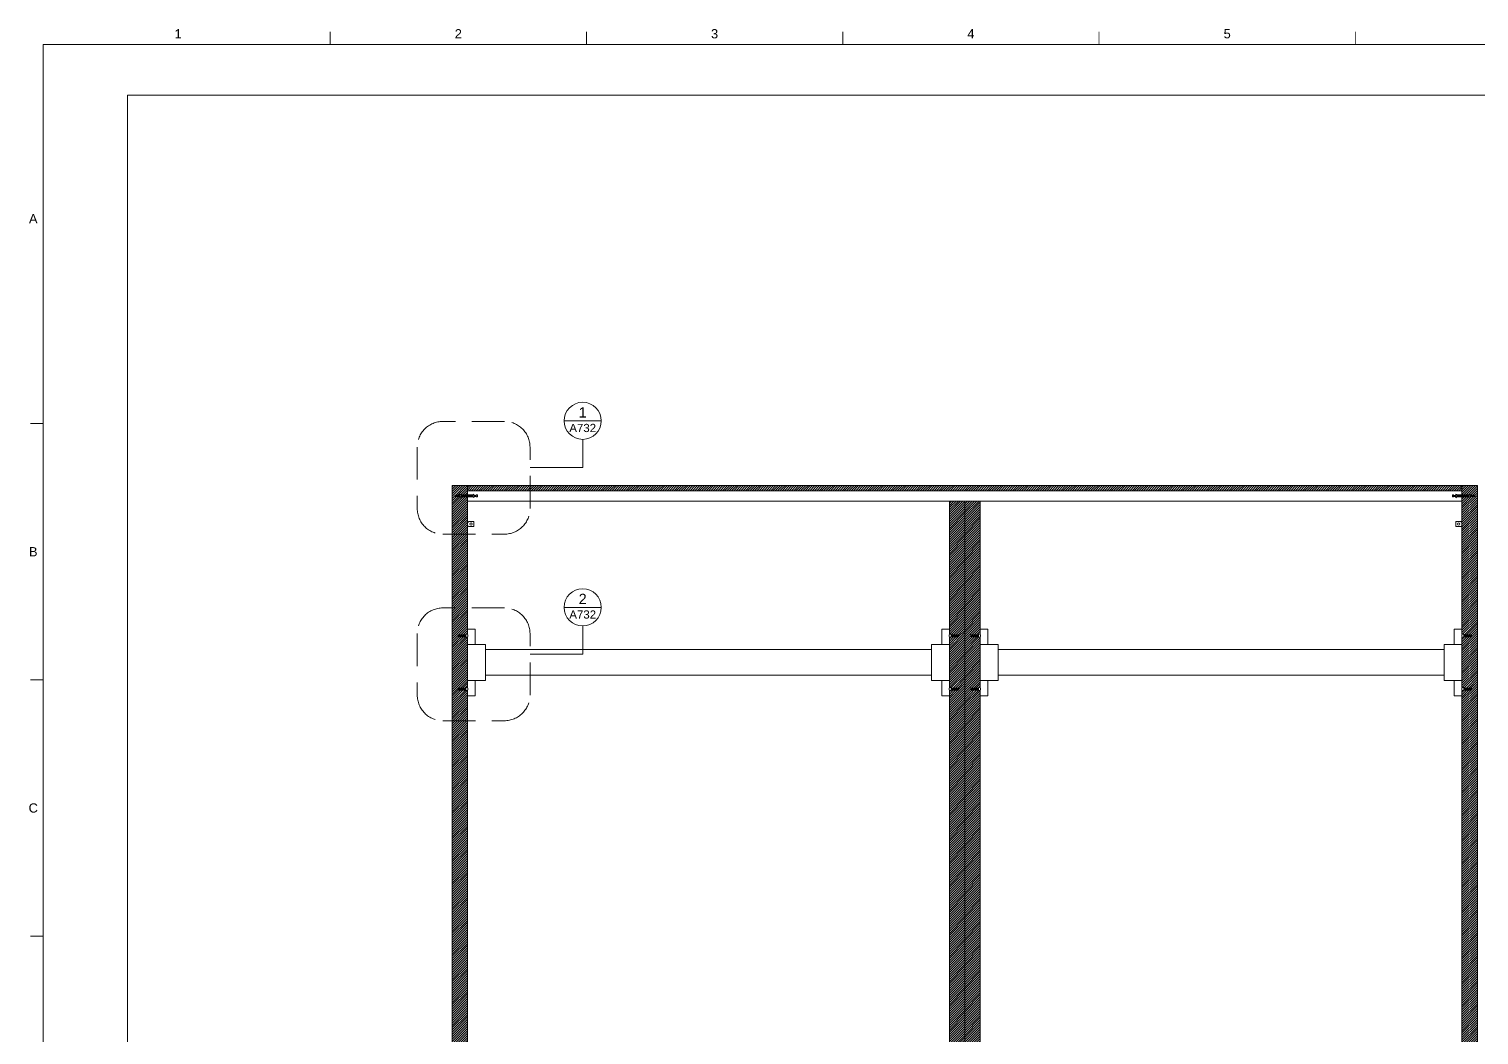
# Paper-space layout 'A731' of a CAD drawing. Header units: centimetres, sheet in millimetres. Extents: x 18 to 584, y 3 to 408.
# Drawn here: x 17.8 to 300.7, y 211.7 to 408 of the extents above; entities that cross this region are included whole.
import ezdxf
from ezdxf.enums import TextEntityAlignment as Align

# ---------------------------------------------------------------- set-up
doc = ezdxf.new("R2010")
doc.units = ezdxf.units.CM
doc.linetypes.add('DASHED', pattern=[19.05, 12.7, -6.35])
for name, color, linetype, lineweight in [('A-ANNO-SYMB', 3, 'Continuous', 18), ('A-ELEV-MBE', 8, 'Continuous', 9), ('A-SECT-MCUT1', 7, 'Continuous', 13), ('G-ANNO-TEXT', 3, 'Continuous', 18), ('G-ANNO-TTLB', 3, 'Continuous', 18)]:
    doc.layers.add(name, color=color, linetype=linetype, lineweight=lineweight)
doc.layers.add('G-ANNO-NPLT', color=2, linetype='Continuous', lineweight=18, plot=False)
doc.styles.add('ARIAL', font='arial.ttf')
pattern_1 = [(45, (-136.22605, 626.239), (-0.2245064, 0.2245064), [])]

# ---------------------------------------------------------------- blocks, each defined once
blk = doc.blocks.new('DETAGLI')
at = {"layer": 'A-ANNO-SYMB', "linetype": 'Continuous'}
blk.add_line((486.66, 356.17), (504.76, 356.17), dxfattribs=at)
blk.add_circle((495.71, 356.17), 9.05, dxfattribs=at)
for tag, p in [('TAVOLA', (495.71, 362.76)), ('SEZIONE', (495.71, 354.67))]:
    blk.add_attdef(tag, text='', height=5, dxfattribs=at).set_placement(p, align=Align.TOP_CENTER)

psp = doc.layouts.new('A731')

# ---------------------------------------------------------------- hatches: boundary and pattern name
at = {"layer": 'A-ELEV-MBE'}
h = psp.add_hatch(dxfattribs=at)
h.set_pattern_fill('ANSI31', color=256, scale=0.1)
h.set_pattern_definition(pattern_1)
h.paths.add_polyline_path([(103.36, 316.75), (102.18, 316.75), (102.18, 316.82), (104.28, 316.82), (104.28, 317.02), (103.36, 317.02), (103.36, 318.89), (100.38, 318.89), (100.38, 117.69), (103.36, 117.69), (103.36, 117.89), (101.16, 117.89), (101.01, 118.14), (101.01, 118.44), (101.16, 118.69), (103.36, 118.69), (103.36, 119.69), (101.16, 119.69), (101.01, 119.94), (101.01, 120.24), (101.16, 120.49), (103.36, 120.49), (103.36, 120.69), (197.36, 120.69), (197.36, 121.26), (196.61, 121.26, 0.226582), (196.41, 121.11), (196.41, 121.36), (195.96, 121.36), (195.96, 121.26), (195.71, 121.26), (195.71, 121.66), (195.96, 121.66), (195.96, 121.56), (196.41, 121.56), (196.41, 121.81, 0.332733), (196.73, 121.66), (197.36, 121.66), (197.36, 122.19), (103.36, 122.19), (103.36, 278.89), (103.01, 278.89), (103.01, 279.04), (103.01, 279.49), (103.36, 279.49), (103.36, 280.89), (103.36, 287.89), (103.36, 289.29), (103.01, 289.29), (103.01, 289.44), (103.01, 289.89), (103.36, 289.89), (103.36, 290.89)])
h.paths.add_polyline_path([(101.88, 316.54), (101.88, 316.79), (100.98, 316.79, -1), (100.98, 316.99), (101.88, 316.99), (101.88, 317.24, 0.23118), (102.08, 317.08, 0.239494), (102.18, 316.95, 0.674715), (102.19, 316.75, 0.190177), (102.08, 316.69, 0.226582)], flags=16)
h.paths.add_polyline_path([(101.46, 121.81, 0.23118), (101.66, 121.65), (103.96, 121.66, 0.226943), (104.16, 121.81), (104.16, 121.56), (104.61, 121.56), (104.61, 121.66), (104.86, 121.66), (104.86, 121.26), (104.61, 121.26), (104.61, 121.36), (104.16, 121.36), (104.16, 121.11, 0.226582), (103.96, 121.26), (101.66, 121.26, 0.226582), (101.46, 121.11), (101.46, 121.36), (100.56, 121.36, -1), (100.56, 121.56), (101.46, 121.56)], flags=16)
h.paths.add_polyline_path([(103.86, 121.53, -1), (103.86, 121.39), (101.76, 121.39, -1), (101.76, 121.53)], flags=0)
h = psp.add_hatch(dxfattribs=at)
h.set_pattern_fill('ANSI31', color=256, scale=0.1)
h.set_pattern_definition(pattern_1)
h.paths.add_polyline_path([(297.36, 318.89), (103.36, 318.89), (103.36, 317.89), (297.36, 317.89)])
h = psp.add_hatch(dxfattribs=at)
h.set_pattern_fill('ANSI31', color=256, scale=0.1)
h.set_pattern_definition(pattern_1)
h.paths.add_polyline_path([(300.38, 318.89), (297.36, 318.89), (297.36, 317.08), (298.68, 317.08, 0.23118), (298.88, 317.24), (298.88, 316.99), (298.99, 316.99), (299.01, 317.08), (299.31, 317.08), (299.29, 316.99), (299.44, 316.99), (299.46, 317.08), (299.76, 317.08), (299.74, 316.99), (299.78, 316.99, -1), (299.78, 316.79), (299.69, 316.79), (299.67, 316.7), (299.37, 316.7), (299.39, 316.79), (299.24, 316.79), (299.22, 316.7), (298.88, 316.7), (298.88, 316.54, 0.333333), (298.56, 316.69), (297.36, 316.69), (297.36, 289.89), (297.71, 289.89), (297.71, 289.74), (297.95, 289.74), (297.98, 289.86), (298.28, 289.86), (298.25, 289.74), (298.4, 289.74), (298.43, 289.86), (298.73, 289.86), (298.7, 289.74), (298.85, 289.74), (298.88, 289.86), (299.18, 289.86), (299.15, 289.74), (299.21, 289.74), (299.21, 289.44), (299.08, 289.44), (299.04, 289.29), (298.74, 289.29), (298.78, 289.44), (298.63, 289.44), (298.59, 289.29), (298.29, 289.29), (298.33, 289.44), (298.18, 289.44), (298.14, 289.29), (297.84, 289.29), (297.88, 289.44), (297.71, 289.44), (297.71, 289.29), (297.36, 289.29), (297.36, 287.89), (297.36, 280.89), (297.36, 279.49), (297.71, 279.49), (298.13, 279.44), (298.13, 279.46), (298.43, 279.46), (298.4, 279.34), (298.55, 279.34), (298.58, 279.46), (298.88, 279.46), (298.85, 279.34), (299, 279.34), (299.03, 279.46), (299.18, 279.46), (299.21, 279.34), (299.21, 279.04), (299.08, 279.04), (299.04, 278.89), (298.74, 278.89), (298.78, 279.04), (298.63, 279.04), (298.59, 278.89), (298.29, 278.89), (298.33, 279.04), (298.18, 279.04), (298.14, 278.89), (297.84, 278.89), (297.88, 279.04), (297.71, 279.04), (297.71, 278.89), (297.36, 278.89), (297.36, 277.89), (297.36, 206.64), (297.36, 202.64), (297.36, 201.06), (298.72, 201.06), (298.72, 200.96), (298.12, 200.96, 1), (298.12, 200.76), (298.72, 200.76), (298.72, 200.66), (297.36, 200.66), (297.36, 199.44), (297.36, 181.64), (297.36, 176.69), (297.36, 175.06), (298.72, 175.06), (298.72, 174.96), (298.12, 174.96, 1), (298.12, 174.76), (298.72, 174.76), (298.72, 174.66), (297.36, 174.66), (297.36, 173.44), (297.36, 155.64), (297.36, 150.64), (297.36, 149.11), (298.72, 149.11), (298.72, 149.01), (298.12, 149.01, 1), (298.12, 148.81), (298.72, 148.81), (298.72, 148.71), (297.36, 148.71), (297.36, 147.49), (297.36, 121.66), (298.91, 121.65, 0.23118), (299.11, 121.81), (299.11, 121.56), (299.23, 121.56), (299.25, 121.65), (299.55, 121.65), (299.53, 121.56), (299.68, 121.56), (299.7, 121.65), (300, 121.65), (299.98, 121.56), (300.01, 121.56, -1), (300.01, 121.36), (299.93, 121.36), (299.91, 121.27), (299.61, 121.27), (299.63, 121.36), (299.48, 121.36), (299.46, 121.27), (299.11, 121.27), (299.11, 121.11, 0.333333), (298.8, 121.26), (297.36, 121.26), (297.36, 121.04), (297.36, 120.49), (299.56, 120.49), (299.71, 120.24), (299.71, 119.94), (299.56, 119.69), (297.36, 119.69), (297.36, 118.69), (299.56, 118.69), (299.71, 118.44), (299.71, 118.14), (299.56, 117.89), (297.36, 117.89), (297.36, 117.69), (300.38, 117.69)])
h = psp.add_hatch(dxfattribs=at)
h.set_pattern_fill('ANSI31', color=256, scale=0.1)
h.set_pattern_definition(pattern_1)
h.paths.add_polyline_path([(200.36, 315.89), (197.36, 315.89), (197.36, 289.89), (197.71, 289.89), (197.71, 289.74), (197.95, 289.74), (197.98, 289.86), (198.28, 289.86), (198.25, 289.74), (198.4, 289.74), (198.43, 289.86), (198.73, 289.86), (198.7, 289.74), (198.85, 289.74), (198.88, 289.86), (199.18, 289.86), (199.15, 289.74), (199.21, 289.74), (199.21, 289.44), (199.08, 289.44), (199.04, 289.29), (198.74, 289.29), (198.78, 289.44), (198.63, 289.44), (198.59, 289.29), (198.29, 289.29), (198.33, 289.44), (198.18, 289.44), (198.14, 289.29), (197.84, 289.29), (197.88, 289.44), (197.71, 289.44), (197.71, 289.29), (197.36, 289.29), (197.36, 279.49), (197.71, 279.49), (197.71, 279.34), (197.95, 279.34), (197.98, 279.46), (198.28, 279.46), (198.25, 279.34), (198.4, 279.34), (198.43, 279.46), (198.73, 279.46), (198.7, 279.34), (198.85, 279.34), (198.88, 279.46), (199.18, 279.46), (199.15, 279.34), (199.21, 279.34), (199.21, 279.04), (199.08, 279.04), (199.04, 278.89), (198.74, 278.89), (198.78, 279.04), (198.63, 279.04), (198.59, 278.89), (198.29, 278.89), (198.33, 279.04), (198.18, 279.04), (198.14, 278.89), (197.84, 278.89), (197.88, 279.04), (197.71, 279.04), (197.71, 278.89), (197.36, 278.89), (197.36, 277.89), (197.36, 121.66), (198.91, 121.65, 0.23118), (199.11, 121.81), (199.11, 121.56), (199.23, 121.56), (199.25, 121.65), (199.55, 121.65), (199.53, 121.56), (199.68, 121.56), (199.7, 121.65), (200, 121.65), (199.98, 121.56), (200.01, 121.56, -1), (200.01, 121.36), (199.93, 121.36), (199.91, 121.27), (199.61, 121.27), (199.63, 121.36), (199.48, 121.36), (199.46, 121.27), (199.16, 121.27), (199.18, 121.36), (199.11, 121.36), (199.11, 121.11, 0.333333), (198.8, 121.26), (197.36, 121.26), (197.36, 120.49), (199.56, 120.49), (199.71, 120.24), (199.71, 119.94), (199.56, 119.69), (197.36, 119.69), (197.36, 118.69), (199.56, 118.69), (199.71, 118.44), (199.71, 118.14), (199.56, 117.89), (197.36, 117.89), (197.36, 117.69), (200.36, 117.69)])
h = psp.add_hatch(dxfattribs=at)
h.set_pattern_fill('ANSI31', color=256, scale=0.1)
h.set_pattern_definition(pattern_1)
h.paths.add_polyline_path([(203.36, 199.44), (203.36, 200.66), (202.01, 200.66), (202.01, 200.76), (202.61, 200.76, 1), (202.61, 200.96), (202.01, 200.96), (202.01, 201.06), (203.36, 201.06), (203.36, 202.64), (203.36, 278.89), (203.01, 278.89), (203.01, 279.34), (203.01, 279.49), (203.36, 279.49), (203.36, 280.89), (203.36, 287.89), (203.36, 289.29), (203.01, 289.29), (203.01, 289.44), (203.01, 289.89), (203.36, 289.89), (203.36, 290.89), (203.36, 315.89), (200.36, 315.89), (200.36, 117.69), (203.36, 117.69), (203.36, 117.89), (201.16, 117.89), (201.01, 118.14), (201.01, 118.44), (201.16, 118.69), (203.36, 118.69), (203.36, 119.69), (201.16, 119.69), (201.01, 119.94), (201.01, 120.24), (201.16, 120.49), (203.36, 120.49), (203.36, 121.26), (201.66, 121.26, 0.226582), (201.46, 121.11), (201.46, 121.81, 0.34814), (201.79, 121.65), (203.36, 121.66), (203.36, 147.49), (203.36, 148.71), (202.01, 148.71), (202.01, 148.81), (202.61, 148.81, 1), (202.61, 149.01), (202.01, 149.01), (202.01, 149.11), (203.36, 149.11), (203.36, 150.69), (203.36, 173.49), (203.36, 174.71), (202.01, 174.71), (202.01, 174.81), (202.61, 174.81, 1), (202.61, 175.01), (202.01, 175.01), (202.01, 175.11), (203.36, 175.11), (203.36, 176.69)])

# ---------------------------------------------------------------- linework, layer by layer
at = {"layer": 'A-ANNO-SYMB'}
for p, q in [((125.82, 327.92), (125.82, 322.42)), ((125.82, 322.42), (115.54, 322.42)), ((125.82, 291.52), (125.82, 286.02)), ((125.82, 286.02), (115.54, 286.02))]:
    psp.add_line(p, q, dxfattribs=at)
at = {"layer": 'A-ANNO-SYMB', "linetype": 'DASHED', "ltscale": 0.5}
for points in [[(98.54, 309.42), (110.54, 309.42, 0.414214), (115.54, 314.42), (115.54, 326.42, 0.414214), (110.54, 331.42), (98.54, 331.42, 0.414214), (93.54, 326.42), (93.54, 314.42, 0.414214)], [(98.54, 273.02), (110.54, 273.02, 0.414214), (115.54, 278.02), (115.54, 290.02, 0.414214), (110.54, 295.02), (98.54, 295.02, 0.414214), (93.54, 290.02), (93.54, 278.02, 0.414214)]]:
    psp.add_lwpolyline(points, format="xyb", close=True, dxfattribs=at)
at = {"layer": 'A-ELEV-MBE'}
for p, q in [((100.38, 117.69), (100.38, 318.89)), ((100.38, 318.89), (297.36, 318.89)), ((103.36, 318.89), (103.36, 317.08)), ((103.36, 317.89), (297.36, 317.89)), ((297.36, 318.89), (297.36, 317.08)), ((300.38, 318.89), (297.38, 318.89)), ((300.38, 318.89), (300.38, 117.69)), ((103.36, 316.69), (103.36, 289.89)), ((103.36, 315.89), (297.36, 315.89)), ((197.36, 315.89), (197.36, 289.89)), ((200.36, 315.89), (200.36, 117.69)), ((203.36, 290.89), (203.36, 315.89)), ((297.36, 316.69), (297.36, 289.89)), ((103.36, 289.69), (103.36, 289.68)), ((103.36, 289.29), (103.36, 279.49)), ((197.36, 289.29), (197.36, 279.49)), ((297.36, 289.29), (297.36, 279.49)), ((106.86, 286.89), (193.86, 286.89)), ((206.86, 286.89), (293.86, 286.89)), ((106.86, 281.89), (193.86, 281.89)), ((206.86, 281.89), (293.86, 281.89)), ((103.36, 278.89), (103.36, 121.66)), ((197.36, 278.89), (197.36, 121.66)), ((203.36, 202.64), (203.36, 278.89)), ((297.36, 278.89), (297.36, 206.64)), ((103.36, 216.79), (103.36, 216.79))]:
    psp.add_line(p, q, dxfattribs=at)
at = {"layer": 'A-SECT-MCUT1'}
for p, q in [((100.98, 316.99), (101.88, 316.99)), ((101.08, 316.7), (100.99, 317.08)), ((101.23, 316.7), (101.14, 317.08)), ((101.38, 316.7), (101.29, 317.08)), ((101.53, 316.7), (101.44, 317.08)), ((101.68, 316.7), (101.59, 317.08)), ((101.83, 316.7), (101.74, 317.08)), ((101.88, 317.24), (101.88, 316.54)), ((104.38, 317.08), (102.08, 317.08)), ((104.28, 317.02), (102.18, 317.02)), ((104.28, 316.95), (102.18, 316.95)), ((104.58, 317.24), (104.58, 316.54)), ((105.03, 316.99), (104.58, 316.99)), ((105.28, 317.09), (105.03, 317.09)), ((105.03, 317.09), (105.03, 316.69)), ((105.28, 316.69), (105.28, 317.09)), ((295.48, 317.09), (295.73, 317.09)), ((295.48, 316.69), (295.48, 317.09)), ((295.73, 317.09), (295.73, 316.69)), ((295.73, 316.99), (296.18, 316.99)), ((296.18, 317.24), (296.18, 316.54)), ((296.38, 317.08), (298.68, 317.08)), ((296.48, 317.02), (298.58, 317.02)), ((296.48, 316.95), (298.58, 316.95)), ((298.88, 317.24), (298.88, 316.54)), ((299.78, 316.99), (298.88, 316.99)), ((298.92, 316.7), (299.01, 317.08)), ((299.07, 316.7), (299.16, 317.08)), ((299.22, 316.7), (299.31, 317.08)), ((299.37, 316.7), (299.46, 317.08)), ((299.52, 316.7), (299.61, 317.08)), ((299.67, 316.7), (299.76, 317.08)), ((100.98, 316.79), (101.88, 316.79)), ((104.38, 316.69), (102.08, 316.69)), ((102.18, 316.82), (104.28, 316.82)), ((104.28, 316.75), (102.18, 316.75)), ((104.58, 316.79), (105.03, 316.79)), ((105.03, 316.69), (105.28, 316.69)), ((295.73, 316.69), (295.48, 316.69)), ((296.18, 316.79), (295.73, 316.79)), ((296.38, 316.69), (298.68, 316.69)), ((298.58, 316.82), (296.48, 316.82)), ((296.48, 316.75), (298.58, 316.75)), ((299.78, 316.79), (298.88, 316.79)), ((103.36, 311.77), (103.36, 311.01)), ((103.36, 311.77), (103.55, 311.77)), ((103.55, 311.77), (103.55, 311.89)), ((103.55, 311.89), (104.55, 311.89)), ((104.55, 311.89), (104.55, 310.89)), ((296.17, 311.89), (296.17, 310.89)), ((297.17, 311.89), (296.17, 311.89)), ((297.17, 311.77), (297.17, 311.89)), ((297.36, 311.77), (297.17, 311.77)), ((297.36, 311.77), (297.36, 311.01)), ((103.36, 311.01), (103.55, 311.01)), ((103.55, 311.01), (103.55, 310.89)), ((103.55, 310.89), (104.55, 310.89)), ((297.17, 310.89), (296.17, 310.89)), ((297.36, 311.01), (297.17, 311.01)), ((297.17, 311.01), (297.17, 310.89)), ((101.51, 289.44), (101.51, 289.74)), ((103.01, 289.74), (101.51, 289.74)), ((103.01, 289.44), (101.51, 289.44)), ((101.68, 289.29), (101.55, 289.86)), ((101.83, 289.29), (101.7, 289.86)), ((101.98, 289.29), (101.85, 289.86)), ((102.13, 289.29), (102, 289.86)), ((102.28, 289.29), (102.15, 289.86)), ((102.43, 289.29), (102.3, 289.86)), ((102.58, 289.29), (102.45, 289.86)), ((102.73, 289.29), (102.6, 289.86)), ((102.88, 289.29), (102.75, 289.86)), ((103.01, 289.29), (103.01, 289.89)), ((103.01, 289.89), (103.36, 289.89)), ((103.01, 289.89), (103.01, 289.74)), ((103.01, 289.29), (103.01, 289.44)), ((103.36, 289.29), (103.01, 289.29)), ((103.36, 289.89), (103.36, 290.89)), ((103.36, 290.89), (104.86, 290.89)), ((103.36, 287.89), (103.36, 289.29)), ((104.86, 290.89), (104.86, 287.89)), ((195.86, 290.89), (195.86, 287.89)), ((197.36, 290.89), (195.86, 290.89)), ((197.36, 290.89), (197.36, 289.89)), ((197.36, 290.89), (197.36, 289.89)), ((197.71, 289.89), (197.36, 289.89)), ((197.36, 289.29), (197.36, 279.49)), ((197.36, 289.29), (197.71, 289.29)), ((197.71, 289.29), (197.71, 289.89)), ((197.71, 289.89), (197.71, 289.74)), ((197.71, 289.74), (199.21, 289.74)), ((197.71, 289.29), (197.71, 289.44)), ((197.71, 289.44), (199.21, 289.44)), ((197.84, 289.29), (197.98, 289.86)), ((197.99, 289.29), (198.13, 289.86)), ((198.14, 289.29), (198.28, 289.86)), ((198.29, 289.29), (198.43, 289.86)), ((198.44, 289.29), (198.58, 289.86)), ((198.59, 289.29), (198.73, 289.86)), ((198.74, 289.29), (198.88, 289.86)), ((198.89, 289.29), (199.03, 289.86)), ((199.04, 289.29), (199.18, 289.86)), ((199.21, 289.44), (199.21, 289.74)), ((201.51, 289.44), (201.51, 289.74)), ((203.01, 289.74), (201.51, 289.74)), ((203.01, 289.44), (201.51, 289.44)), ((201.68, 289.29), (201.55, 289.86)), ((201.83, 289.29), (201.7, 289.86)), ((201.98, 289.29), (201.85, 289.86)), ((202.13, 289.29), (202, 289.86)), ((202.28, 289.29), (202.15, 289.86)), ((202.43, 289.29), (202.3, 289.86)), ((202.58, 289.29), (202.45, 289.86)), ((202.73, 289.29), (202.6, 289.86)), ((202.88, 289.29), (202.75, 289.86)), ((203.01, 289.29), (203.01, 289.89)), ((203.01, 289.89), (203.36, 289.89)), ((203.01, 289.89), (203.01, 289.74)), ((203.01, 289.29), (203.01, 289.44)), ((203.36, 289.29), (203.01, 289.29)), ((203.36, 290.89), (204.86, 290.89)), ((203.36, 290.89), (203.36, 289.89)), ((203.36, 289.29), (203.36, 287.89)), ((204.86, 290.89), (204.86, 287.89)), ((295.86, 290.89), (295.86, 287.89)), ((297.36, 290.89), (295.86, 290.89)), ((297.36, 289.89), (297.36, 290.89)), ((297.71, 289.89), (297.36, 289.89)), ((297.36, 287.89), (297.36, 289.29)), ((297.36, 289.29), (297.71, 289.29)), ((297.71, 289.29), (297.71, 289.89)), ((297.71, 289.89), (297.71, 289.74)), ((297.71, 289.74), (299.21, 289.74)), ((297.71, 289.29), (297.71, 289.44)), ((297.71, 289.44), (299.21, 289.44)), ((297.84, 289.29), (297.98, 289.86)), ((297.99, 289.29), (298.13, 289.86)), ((298.14, 289.29), (298.28, 289.86)), ((298.29, 289.29), (298.43, 289.86)), ((298.44, 289.29), (298.58, 289.86)), ((298.59, 289.29), (298.73, 289.86)), ((298.74, 289.29), (298.88, 289.86)), ((298.89, 289.29), (299.03, 289.86)), ((299.04, 289.29), (299.18, 289.86)), ((299.21, 289.44), (299.21, 289.74)), ((103.36, 287.89), (103.36, 280.89)), ((103.36, 287.89), (106.86, 287.89)), ((106.86, 280.89), (106.86, 287.89)), ((193.86, 280.89), (193.86, 287.89)), ((197.36, 287.89), (193.86, 287.89)), ((203.36, 287.89), (206.86, 287.89)), ((203.36, 287.89), (203.36, 280.89)), ((206.86, 280.89), (206.86, 287.89)), ((293.86, 280.89), (293.86, 287.89)), ((297.36, 287.89), (293.86, 287.89)), ((297.36, 287.89), (297.36, 280.89)), ((103.36, 280.89), (106.86, 280.89)), ((103.36, 280.89), (103.36, 279.49)), ((104.86, 277.89), (104.86, 280.89)), ((197.36, 280.89), (193.86, 280.89)), ((195.86, 277.89), (195.86, 280.89)), ((203.36, 280.89), (206.86, 280.89)), ((203.36, 280.89), (203.36, 279.49)), ((204.86, 277.89), (204.86, 280.89)), ((297.36, 280.89), (293.86, 280.89)), ((295.86, 277.89), (295.86, 280.89)), ((297.36, 280.89), (297.36, 279.49)), ((101.51, 279.04), (101.51, 279.34)), ((103.01, 279.34), (101.51, 279.34)), ((103.01, 279.04), (101.51, 279.04)), ((101.68, 278.89), (101.55, 279.46)), ((101.83, 278.89), (101.7, 279.46)), ((101.98, 278.89), (101.85, 279.46)), ((102.13, 278.89), (102, 279.46)), ((102.28, 278.89), (102.15, 279.46)), ((102.43, 278.89), (102.3, 279.46)), ((102.58, 278.89), (102.45, 279.46)), ((102.73, 278.89), (102.6, 279.46)), ((102.88, 278.89), (102.75, 279.46)), ((103.01, 278.89), (103.01, 279.49)), ((103.01, 279.49), (103.36, 279.49)), ((103.01, 279.49), (103.01, 279.34)), ((103.01, 278.89), (103.01, 279.04)), ((103.36, 278.89), (103.01, 278.89)), ((103.36, 278.89), (103.36, 277.89)), ((103.36, 277.89), (104.86, 277.89)), ((197.36, 277.89), (195.86, 277.89)), ((197.71, 279.49), (197.36, 279.49)), ((197.36, 278.89), (197.36, 277.89)), ((197.36, 278.89), (197.71, 278.89)), ((197.36, 277.89), (197.36, 278.89)), ((197.71, 278.89), (197.71, 279.49)), ((197.71, 279.49), (197.71, 279.34)), ((197.71, 279.34), (199.21, 279.34)), ((197.71, 278.89), (197.71, 279.04)), ((197.71, 279.04), (199.21, 279.04)), ((197.84, 278.89), (197.98, 279.46)), ((197.99, 278.89), (198.13, 279.46)), ((198.14, 278.89), (198.28, 279.46)), ((198.29, 278.89), (198.43, 279.46)), ((198.44, 278.89), (198.58, 279.46)), ((198.59, 278.89), (198.73, 279.46)), ((198.74, 278.89), (198.88, 279.46)), ((198.89, 278.89), (199.03, 279.46)), ((199.04, 278.89), (199.18, 279.46)), ((199.21, 279.04), (199.21, 279.34)), ((201.51, 279.04), (201.51, 279.34)), ((203.01, 279.34), (201.51, 279.34)), ((203.01, 279.04), (201.51, 279.04)), ((201.68, 278.89), (201.55, 279.46)), ((201.83, 278.89), (201.7, 279.46)), ((201.98, 278.89), (201.85, 279.46)), ((202.13, 278.89), (202, 279.46)), ((202.28, 278.89), (202.15, 279.46)), ((202.43, 278.89), (202.3, 279.46)), ((202.58, 278.89), (202.45, 279.46)), ((202.73, 278.89), (202.6, 279.46)), ((202.88, 278.89), (202.75, 279.46)), ((203.01, 279.49), (203.36, 279.49)), ((203.01, 279.49), (203.01, 279.34)), ((203.01, 278.89), (203.01, 279.34)), ((203.36, 278.89), (203.01, 278.89)), ((203.36, 278.89), (203.36, 277.89)), ((203.36, 277.89), (204.86, 277.89)), ((297.36, 277.89), (295.86, 277.89)), ((297.71, 279.49), (297.36, 279.49)), ((297.36, 278.89), (297.36, 277.89)), ((297.36, 278.89), (297.71, 278.89)), ((297.71, 278.89), (297.71, 279.49)), ((297.71, 279.49), (297.71, 279.34)), ((297.71, 279.34), (299.21, 279.34)), ((297.71, 278.89), (297.71, 279.04)), ((297.71, 279.04), (299.21, 279.04)), ((297.84, 278.89), (297.98, 279.46)), ((297.99, 278.89), (298.13, 279.46)), ((298.14, 278.89), (298.28, 279.46)), ((298.29, 278.89), (298.43, 279.46)), ((298.44, 278.89), (298.58, 279.46)), ((298.59, 278.89), (298.73, 279.46)), ((298.74, 278.89), (298.88, 279.46)), ((298.89, 278.89), (299.03, 279.46)), ((299.04, 278.89), (299.18, 279.46)), ((299.21, 279.04), (299.21, 279.34))]:
    psp.add_line(p, q, dxfattribs=at)
for centre in [(104.04, 311.39), (296.69, 311.39)]:
    psp.add_circle(centre, 0.23, dxfattribs=at)
for centre, radius, start, end in [((100.98, 316.89), 0.1, 90, 270), ((102.14, 317.36), 0.29, 205.7476, 257.8155), ((102.21, 317.2), 0.18, 223.6951, 260.3592), ((102.18, 316.88), 0.0697, 90, 270), ((104.24, 317.2), 0.18, 282.0623, 319.8652), ((104.28, 316.88), 0.0697, 270, 90), ((104.32, 317.37), 0.29, 281.4069, 332.5522), ((296.43, 317.37), 0.29, 207.4478, 258.5931), ((296.51, 317.2), 0.18, 220.1348, 257.9377), ((296.48, 316.88), 0.0697, 90, 270), ((298.55, 317.2), 0.18, 279.6408, 316.3049), ((298.58, 316.88), 0.0697, 270, 90), ((298.62, 317.36), 0.29, 282.1845, 334.2524), ((299.78, 316.89), 0.1, 270, 90), ((102.13, 316.4), 0.29, 101.3367, 152.4031), ((102.21, 316.57), 0.18, 102.0623, 139.8652), ((104.24, 316.57), 0.18, 40.1348, 77.9377), ((104.32, 316.4), 0.29, 27.5969, 78.6633), ((296.43, 316.4), 0.29, 101.3367, 152.4031), ((296.51, 316.57), 0.18, 102.0623, 139.8652), ((298.54, 316.57), 0.18, 40.1348, 77.9377), ((298.62, 316.4), 0.29, 27.5969, 78.6633), ((102.49, 289.59), 0.925, 341.0754, 18.9246), ((198.24, 289.59), 0.925, 161.0754, 198.9246), ((202.49, 289.59), 0.925, 341.0754, 18.9246), ((298.24, 289.59), 0.925, 161.0754, 198.9246), ((102.49, 279.19), 0.925, 341.0754, 18.9246), ((198.24, 279.19), 0.925, 161.0754, 198.9246), ((202.49, 279.19), 0.925, 341.0754, 18.9246), ((298.24, 279.19), 0.925, 161.0754, 198.9246)]:
    psp.add_arc(centre, radius, start, end, dxfattribs=at)
at = {"layer": 'G-ANNO-NPLT'}
psp.add_lwpolyline([(37.02, 395.06), (556.98, 395.06), (556.98, 31.3), (37.02, 31.3)], close=True, dxfattribs=at)
at = {"layer": 'G-ANNO-TTLB'}
for p, q in [((20.55, 404.99), (20.55, 6.58)), ((577.96, 404.99), (20.55, 404.99))]:
    psp.add_line(p, q, dxfattribs=at)
at = {"layer": 'G-ANNO-TTLB', "const_width": 0.18, "flags": 128}
for points in [[(76.55, 407.49), (76.55, 404.99)], [(126.55, 407.49), (126.55, 404.99)], [(176.55, 407.49), (176.55, 404.99)], [(226.55, 407.49), (226.55, 404.99)], [(276.55, 407.49), (276.55, 404.99)], [(20.55, 330.99), (18.05, 330.99)], [(20.55, 280.99), (18.05, 280.99)], [(20.55, 230.99), (18.05, 230.99)]]:
    psp.add_lwpolyline(points, dxfattribs=at)

# ---------------------------------------------------------------- block references
at = {"layer": 'A-ANNO-SYMB'}
ref = psp.add_blockref('DETAGLI', (-72.46, 189.07), dxfattribs=dict(at, xscale=0.4, yscale=0.4, zscale=0.4))
ref.add_attrib('SEZIONE', 'A732', dxfattribs={"linetype": 'Continuous', "height": 1.6, "style": 'ARIAL'}).set_placement((125.82, 330.94), align=Align.TOP_CENTER)
ref.add_attrib('TAVOLA', '1', dxfattribs={"linetype": 'Continuous', "height": 2, "style": 'ARIAL'}).set_placement((125.82, 334.18), align=Align.TOP_CENTER)
ref = psp.add_blockref('DETAGLI', (-72.46, 152.67), dxfattribs=dict(at, xscale=0.4, yscale=0.4, zscale=0.4))
ref.add_attrib('SEZIONE', 'A732', dxfattribs={"linetype": 'Continuous', "height": 1.6, "style": 'ARIAL'}).set_placement((125.82, 294.54), align=Align.TOP_CENTER)
ref.add_attrib('TAVOLA', '2', dxfattribs={"linetype": 'Continuous', "height": 2, "style": 'ARIAL'}).set_placement((125.82, 297.78), align=Align.TOP_CENTER)

# ---------------------------------------------------------------- texts
at = {"layer": 'G-ANNO-TEXT', "style": 'ARIAL'}
for s, p in [('1', (46.9, 407.06)), ('2', (101.55, 407.06)), ('3', (151.55, 407.06)), ('4', (201.55, 407.06)), ('5', (251.55, 407.06)), ('A', (18.63, 370.97)), ('B', (18.63, 305.99)), ('C', (18.63, 255.99))]:
    psp.add_text(s, height=1.8, dxfattribs=at).set_placement(p, align=Align.MIDDLE_CENTER)

doc.saveas('drawing.dxf')
